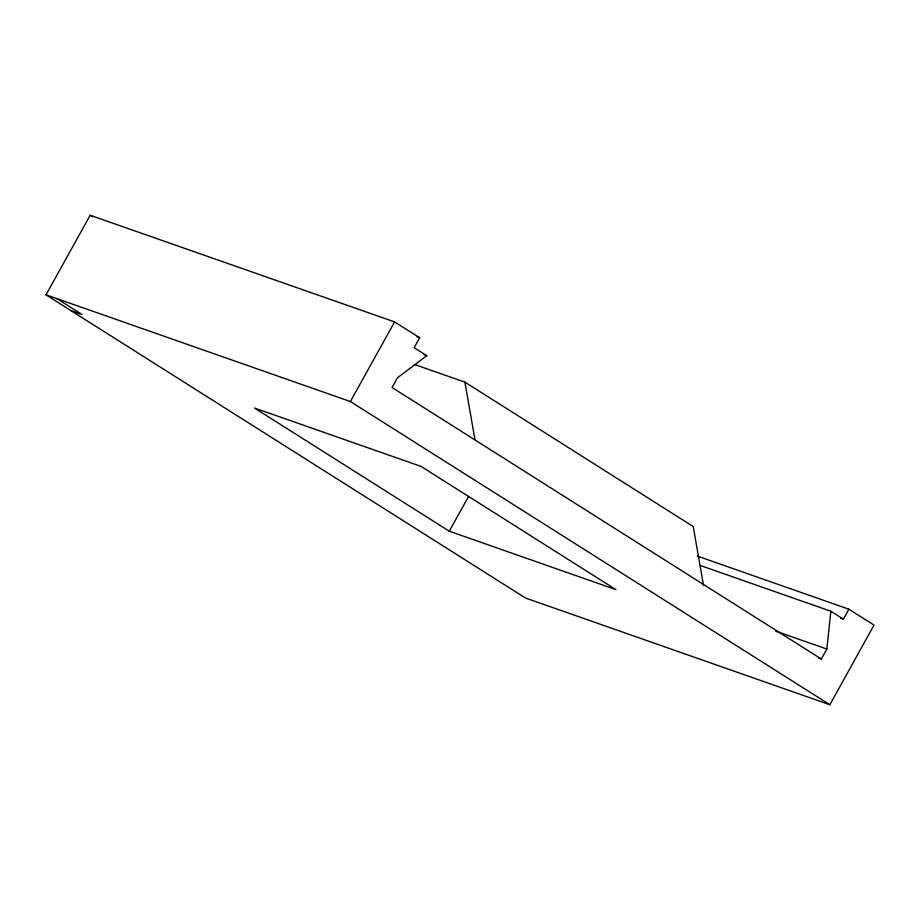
<?xml version="1.0" encoding="UTF-8"?>
<svg xmlns="http://www.w3.org/2000/svg" width="920" height="920" viewBox="0 0 920 920"><rect width="100%" height="100%" fill="white"/><g stroke="black" fill="none" stroke-linecap="round" stroke-linejoin="round"><path stroke-width="1.38" d="M818.627 658.064L821.33 659.007L826.85 649.048L830.852 611.248L699.856 565.328M840.707 618.24L843.41 619.183L848.884 609.201L874 625.071L829.886 704.743L525.55 598.046L46 294.837L90.171 215.257L394.577 321.908L419.692 337.755L414.149 347.702L426.776 355.695L397.497 377.752L392.058 387.504L821.33 659.007M449.293 531.208L615.94 589.651L421.107 466.428L254.449 408.008L449.293 531.208L468.567 496.443M46 294.837L350.382 401.534L394.577 321.908M416.99 336.8L419.692 337.755M424.085 354.74L426.776 355.695M414.966 364.642L464.899 382.145L693.208 526.528L703.535 585.43M71.081 310.695L82.099 314.559L57.017 298.701M697.348 556.082L848.884 609.201M775.525 631.062L826.85 649.048M830.852 611.248L843.41 619.183M350.382 401.534L829.886 704.743M90.171 215.257L92.552 216.763M464.899 382.145L474.984 439.645"/></g></svg>
